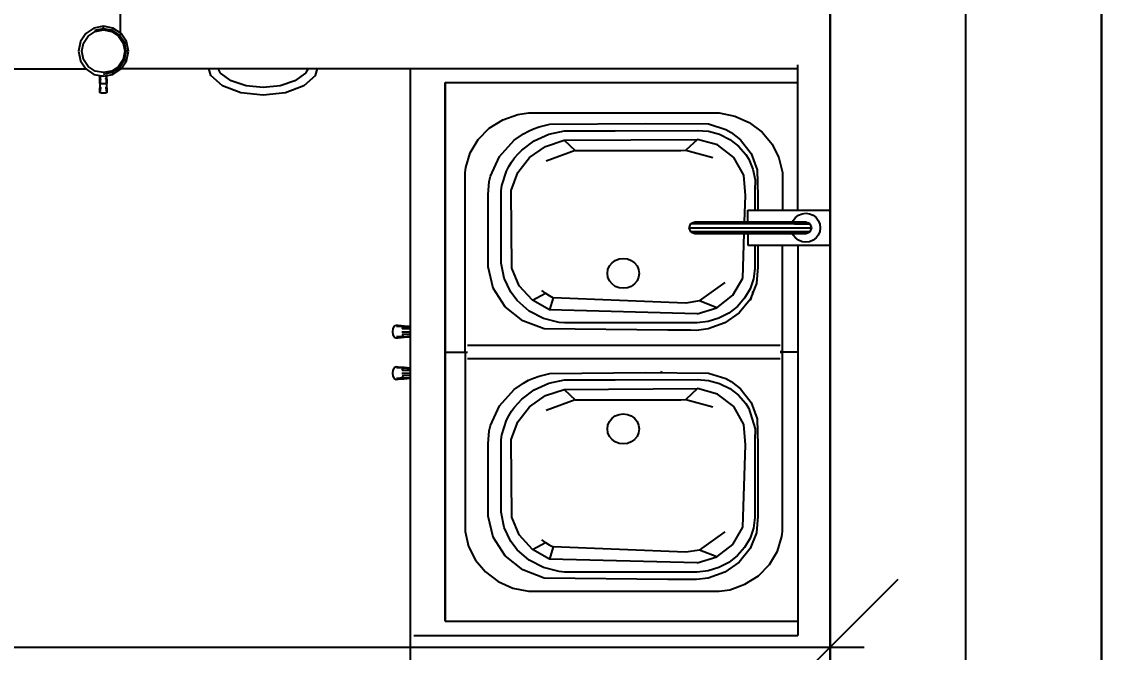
# Model space of a CAD drawing. Header units: inches. Extents: x 2870606 to 3671143, y -733551 to -473558.
# Drawn here: x 3401454 to 3403065, y -512025 to -511096 of the extents above; entities that cross this region are included whole.
import ezdxf

# ---------------------------------------------------------------- set-up
doc = ezdxf.new("R2010")
doc.units = ezdxf.units.IN
doc.header["$MEASUREMENT"] = 0
doc.linetypes.add('ACAD_ISO08W100', pattern=[36, 24, -3, 6, -3])
doc.styles.add('J~stule', font='dutch.ttf')
doc.dimstyles.new('J~style', dxfattribs={"dimscale": 100, "dimtxt": 2.5, "dimasz": 2, "dimexe": 0.55, "dimexo": 0.725, "dimtad": 1, "dimdec": 0, "dimdsep": 46, "dimtxsty": 'J~stule', "dimblk": 'OBLIQUE', "dimcen": 2, "dimdle": 0.5, "dimadec": 0, "dimazin": 0, "dimtfac": 1, "dimtdec": 0, "dimtmove": 0, "dimatfit": 3, "dimfxl": 1, "dimarcsym": 0})

# ---------------------------------------------------------------- blocks, each defined once
blk = doc.blocks.new('fgdgf')
for p, q in [((831232.3, 158014, -1288.5), (831232.3, 158583.2, -1288.5)), ((832278.4, 156203.2, -1288.5), (832278.4, 158583.3, -1288.5)), ((831181.2, 158013.3, -1288.5), (831173.2, 158001.4, -1288.5)), ((831193.1, 158021.3, -1288.5), (831181.2, 158013.3, -1288.5)), ((831184.9, 158009.6, -1288.5), (831195.1, 158016.4, -1288.5)), ((831207.2, 158024.1, -1288.5), (831193.1, 158021.3, -1288.5)), ((831194.3, 158018.4, -1288.5), (831207.2, 158020.9, -1288.5)), ((831195.1, 158016.4, -1288.5), (831207.2, 158018.8, -1288.5)), ((831221.3, 158021.3, -1288.5), (831207.2, 158024.1, -1288.5)), ((831207.2, 158020.9, -1288.5), (831207.2, 158022.6, -1288.5)), ((831207.2, 158020.9, -1288.5), (831220.1, 158018.4, -1288.5)), ((831207.2, 158018.8, -1288.5), (831219.3, 158016.4, -1288.5)), ((831219.3, 158016.4, -1288.5), (831229.5, 158009.6, -1288.5)), ((831220.1, 158018.4, -1288.5), (831220.7, 158019.9, -1288.5)), ((831231, 158011.1, -1288.5), (831220.1, 158018.4, -1288.5)), ((831233.2, 158013.3, -1288.5), (831221.3, 158021.3, -1288.5)), ((831231, 158011.1, -1288.5), (831232.2, 158012.2, -1288.5)), ((831241.2, 158001.4, -1288.5), (831233.2, 158013.3, -1288.5)), ((831173.2, 158001.4, -1288.5), (831170.4, 157987.3, -1288.5)), ((831175.6, 157987.3, -1288.5), (831178, 157999.3, -1288.5)), ((831178, 157999.3, -1288.5), (831184.9, 158009.6, -1288.5)), ((831229.5, 158009.6, -1288.5), (831236.4, 157999.3, -1288.5)), ((831238.3, 158000.1, -1288.5), (831231, 158011.1, -1288.5)), ((831236.4, 157999.3, -1288.5), (831238.8, 157987.3, -1288.5)), ((831238.3, 158000.1, -1288.5), (831239.9, 158000.8, -1288.5)), ((831240.9, 157987.3, -1288.5), (831238.3, 158000.1, -1288.5)), ((831244, 157987.3, -1288.5), (831241.2, 158001.4, -1288.5)), ((831170.4, 157987.3, -1288.5), (831173.2, 157973.2, -1288.5)), ((831178, 157975.2, -1288.5), (831175.6, 157987.3, -1288.5)), ((831238.8, 157987.3, -1288.5), (831236.4, 157975.2, -1288.5)), ((831238.3, 157974.4, -1288.5), (831240.9, 157987.3, -1288.5)), ((831240.9, 157987.3, -1288.5), (831242.5, 157987.3, -1288.5)), ((831241.2, 157973.2, -1288.5), (831244, 157987.3, -1288.5)), ((831173.2, 157973.2, -1288.5), (831181.2, 157961.2, -1288.5)), ((831184.9, 157964.9, -1288.5), (831178, 157975.2, -1288.5)), ((831195.1, 157958.1, -1288.5), (831184.9, 157964.9, -1288.5)), ((831229.5, 157964.9, -1288.5), (831219.3, 157958.1, -1288.5)), ((831220.1, 157956.2, -1288.5), (831231, 157963.5, -1288.5)), ((831236.4, 157975.2, -1288.5), (831229.5, 157964.9, -1288.5)), ((831231, 157963.5, -1288.5), (831238.3, 157974.4, -1288.5)), ((831231, 157963.5, -1288.5), (831232.2, 157962.3, -1288.5)), ((831233.2, 157961.2, -1288.5), (831241.2, 157973.2, -1288.5)), ((831238.3, 157974.4, -1288.5), (831239.9, 157973.7, -1288.5)), ((832230.8, 157752.8, -1288.5), (832230.8, 157967.2, -1288.5)), ((830048.4, 157961.3, -1288.5), (831181.1, 157961.3, -1288.5)), ((831181.2, 157961.2, -1288.5), (831193.1, 157953.2, -1288.5)), ((831193.1, 157953.2, -1288.5), (831207.2, 157950.4, -1288.5)), ((831207.2, 157955.7, -1288.5), (831195.1, 157958.1, -1288.5)), ((831201.8, 157946.3, -1288.5), (831201.8, 157951.5, -1288.5)), ((831202.5, 157951.4, -1288.5), (831202.5, 157946.7, -1288.5)), ((831202.5, 157946.7, -1288.5), (831204.4, 157946.9, -1288.5)), ((831207, 157950.5, -1288.5), (831205.9, 157950.7, -1288.5)), ((831207.2, 157950.4, -1288.5), (831207, 157950.5, -1288.5)), ((831219.3, 157958.1, -1288.5), (831207.2, 157955.7, -1288.5)), ((831207.2, 157953.6, -1288.5), (831220.1, 157956.2, -1288.5)), ((831207.2, 157950.4, -1288.5), (831221.3, 157953.2, -1288.5)), ((831211.6, 157946.7, -1288.5), (831209.7, 157946.9, -1288.5)), ((831210.7, 157951.1, -1288.5), (831211.6, 157951.3, -1288.5)), ((831211.6, 157951.3, -1288.5), (831211.8, 157951.4, -1288.5)), ((831211.6, 157951.3, -1288.5), (831211.6, 157946.7, -1288.5)), ((831212.3, 157946.3, -1288.5), (831212.3, 157951.4, -1288.5)), ((831220.1, 157956.2, -1288.5), (831220.7, 157954.6, -1288.5)), ((831221.3, 157953.2, -1288.5), (831233.2, 157961.2, -1288.5)), ((831233.8, 157962, -1288.5), (831666.4, 157962, -1288.5)), ((831365.4, 157951.6, -1288.5), (831362.8, 157962, -1288.5)), ((831382.5, 157936.5, -1288.5), (831365.4, 157951.6, -1288.5)), ((831380, 157954.9, -1288.5), (831376.4, 157962, -1288.5)), ((831395.7, 157943.6, -1288.5), (831380, 157954.9, -1288.5)), ((831505.2, 157954.9, -1288.5), (831489.5, 157943.6, -1288.5)), ((831519.8, 157951.6, -1288.5), (831502.7, 157936.5, -1288.5)), ((831508.8, 157962, -1288.5), (831505.2, 157954.9, -1288.5)), ((831519.8, 157951.6, -1288.5), (831522.5, 157962, -1288.5)), ((831659.9, 157126, -1288.5), (831659.9, 157962, -1288.5)), ((831666.4, 157962, -1288.5), (832230.8, 157962, -1288.5)), ((831201.8, 157946.3, -1288.5), (831202.5, 157946.7, -1288.5)), ((831201.8, 157939.7, -1288.5), (831201.8, 157946.3, -1288.5)), ((831201.8, 157939.7, -1288.5), (831201.8, 157933.2, -1288.5)), ((831202.5, 157939.7, -1288.5), (831201.8, 157939.7, -1288.5)), ((831201.8, 157933.2, -1288.5), (831202.5, 157932.8, -1288.5)), ((831201.8, 157926.6, -1288.5), (831201.8, 157933.2, -1288.5)), ((831202.5, 157946.7, -1288.5), (831202.5, 157939.7, -1288.5)), ((831202.5, 157939.7, -1288.5), (831211.6, 157939.7, -1288.5)), ((831202.5, 157932.8, -1288.5), (831202.5, 157939.7, -1288.5)), ((831204.4, 157932.6, -1288.5), (831202.5, 157932.8, -1288.5)), ((831202.5, 157932.8, -1288.5), (831202.5, 157927.8, -1288.5)), ((831211.6, 157932.8, -1288.5), (831209.7, 157932.6, -1288.5)), ((831211.6, 157946.7, -1288.5), (831212.3, 157946.3, -1288.5)), ((831211.6, 157939.7, -1288.5), (831211.6, 157946.7, -1288.5)), ((831211.6, 157939.7, -1288.5), (831211.6, 157932.8, -1288.5)), ((831212.3, 157939.7, -1288.5), (831211.6, 157939.7, -1288.5)), ((831211.6, 157932.8, -1288.5), (831212.3, 157933.2, -1288.5)), ((831211.6, 157927.8, -1288.5), (831211.6, 157932.8, -1288.5)), ((831212.3, 157946.3, -1288.5), (831212.3, 157939.7, -1288.5)), ((831212.3, 157933.2, -1288.5), (831212.3, 157939.7, -1288.5)), ((831212.3, 157933.2, -1288.5), (831212.3, 157928.4, -1288.5)), ((831409.8, 157926.1, -1288.5), (831382.5, 157936.5, -1288.5)), ((831417.5, 157936.2, -1288.5), (831395.7, 157943.6, -1288.5)), ((831442.6, 157933.7, -1288.5), (831417.5, 157936.2, -1288.5)), ((831467.7, 157936.2, -1288.5), (831442.6, 157933.7, -1288.5)), ((831489.5, 157943.6, -1288.5), (831467.7, 157936.2, -1288.5)), ((831502.7, 157936.5, -1288.5), (831475.4, 157926.1, -1288.5)), ((831711.1, 157941.2, -1288.5), (832230.8, 157941.2, -1288.5)), ((831711.1, 157941.2, -1288.5), (831711.1, 157543.7, -1288.5)), ((831711.1, 157534.2, -1288.5), (831711.1, 157941.2, -1288.5)), ((831202.5, 157925.9, -1288.5), (831201.8, 157926.6, -1288.5)), ((831204.4, 157925.5, -1288.5), (831202.5, 157925.9, -1288.5)), ((831207, 157925.3, -1288.5), (831204.4, 157925.5, -1288.5)), ((831209.7, 157925.5, -1288.5), (831207, 157925.3, -1288.5)), ((831211.6, 157925.9, -1288.5), (831209.7, 157925.5, -1288.5)), ((831212.3, 157926.6, -1288.5), (831211.6, 157925.9, -1288.5)), ((831212.3, 157928.4, -1288.5), (831212.3, 157926.6, -1288.5)), ((831442.6, 157922.4, -1288.5), (831409.8, 157926.1, -1288.5)), ((831475.4, 157926.1, -1288.5), (831442.6, 157922.4, -1288.5)), ((831775.8, 157873.7, -1288.5), (831795.7, 157886.3, -1288.5)), ((831795.7, 157886.3, -1288.5), (831818.1, 157894.2, -1288.5)), ((831818.1, 157894.2, -1288.5), (831833.9, 157896.6, -1288.5)), ((831833.9, 157896.6, -1288.5), (832114.5, 157896.6, -1288.5)), ((832114.5, 157896.6, -1288.5), (832137.7, 157891.7, -1288.5)), ((832137.7, 157891.7, -1288.5), (832159.2, 157882.1, -1288.5)), ((831759.6, 157857.2, -1288.5), (831775.8, 157873.7, -1288.5)), ((831826.4, 157865.5, -1288.5), (831833.7, 157869.5, -1288.5)), ((831833.7, 157869.5, -1288.5), (831841.3, 157872.9, -1288.5)), ((831841.3, 157872.9, -1288.5), (831849.2, 157875.8, -1288.5)), ((831849.2, 157875.8, -1288.5), (831865.4, 157879.8, -1288.5)), ((831863.7, 157865.1, -1288.5), (831886.9, 157870, -1288.5)), ((831865.4, 157879.8, -1288.5), (832006.2, 157881, -1288.5)), ((831886.9, 157870, -1288.5), (831961.4, 157870, -1288.5)), ((831961.4, 157870, -1288.5), (832082.3, 157870.5, -1288.5)), ((832006.2, 157881, -1288.5), (832099.2, 157880.2, -1288.5)), ((832082.3, 157870.5, -1288.5), (832099.1, 157869.3, -1288.5)), ((832099.1, 157869.3, -1288.5), (832115.2, 157864.8, -1288.5)), ((832099.2, 157880.2, -1288.5), (832124.6, 157871.9, -1288.5)), ((832124.6, 157871.9, -1288.5), (832132.3, 157867.6, -1288.5)), ((832132.3, 157867.6, -1288.5), (832146.2, 157856.9, -1288.5)), ((832159.2, 157882.1, -1288.5), (832177.9, 157868.1, -1288.5)), ((832177.9, 157868.1, -1288.5), (832192.7, 157850.5, -1288.5)), ((831747.9, 157837.5, -1288.5), (831759.6, 157857.2, -1288.5)), ((831790.9, 157832, -1288.5), (831812.8, 157856, -1288.5)), ((831812.8, 157856, -1288.5), (831826.4, 157865.5, -1288.5)), ((831823.7, 157841.4, -1288.5), (831842.3, 157855.4, -1288.5)), ((831842.3, 157855.4, -1288.5), (831863.7, 157865.1, -1288.5)), ((831858.8, 157847, -1288.5), (831886.5, 157856, -1288.5)), ((831886.5, 157856, -1288.5), (832082.6, 157857.3, -1288.5)), ((831886.5, 157856, -1288.5), (831902.4, 157840.9, -1288.5)), ((832082.6, 157857.3, -1288.5), (832065.5, 157841.4, -1288.5)), ((832112.5, 157849.2, -1288.5), (832082.6, 157857.3, -1288.5)), ((832115.2, 157864.8, -1288.5), (832130.3, 157857.4, -1288.5)), ((832130.3, 157857.4, -1288.5), (832143.3, 157847.4, -1288.5)), ((832146.2, 157856.9, -1288.5), (832162.1, 157836.6, -1288.5)), ((832192.7, 157850.5, -1288.5), (832202.9, 157830.3, -1288.5)), ((831741.3, 157815.9, -1288.5), (831747.9, 157837.5, -1288.5)), ((831813.3, 157830.1, -1288.5), (831818.3, 157836, -1288.5)), ((831818.3, 157836, -1288.5), (831823.7, 157841.4, -1288.5)), ((831835.2, 157830.6, -1288.5), (831858.8, 157847, -1288.5)), ((831902.4, 157840.9, -1288.5), (831859.6, 157825.2, -1288.5)), ((831902.4, 157840.9, -1288.5), (832058.4, 157840.9, -1288.5)), ((832058.4, 157840.9, -1288.5), (832065.5, 157841.4, -1288.5)), ((832065.5, 157841.4, -1288.5), (832105.5, 157830.4, -1288.5)), ((832136.6, 157830.6, -1288.5), (832112.5, 157849.2, -1288.5)), ((832143.3, 157847.4, -1288.5), (832154, 157835.1, -1288.5)), ((832154, 157835.1, -1288.5), (832158.3, 157828.2, -1288.5)), ((832162.1, 157836.6, -1288.5), (832170.9, 157812.6, -1288.5)), ((831777.6, 157803, -1288.5), (831790.9, 157832, -1288.5)), ((831804.9, 157817.4, -1288.5), (831808.9, 157823.9, -1288.5)), ((831808.9, 157823.9, -1288.5), (831813.3, 157830.1, -1288.5)), ((831817.8, 157808.3, -1288.5), (831835.2, 157830.6, -1288.5)), ((832151.1, 157804.6, -1288.5), (832136.6, 157830.6, -1288.5)), ((832158.3, 157828.2, -1288.5), (832164.6, 157813.4, -1288.5)), ((832202.9, 157830.3, -1288.5), (832208.1, 157808.4, -1288.5)), ((831740.3, 157808.4, -1288.5), (831741.3, 157815.9, -1288.5)), ((831740.3, 157543.7, -1288.5), (831740.3, 157808.4, -1288.5)), ((831775.7, 157795.2, -1288.5), (831777.6, 157803, -1288.5)), ((831794.6, 157789.2, -1288.5), (831801.5, 157810.7, -1288.5)), ((831801.5, 157810.7, -1288.5), (831804.9, 157817.4, -1288.5)), ((831808.2, 157782.2, -1288.5), (831817.8, 157808.3, -1288.5)), ((832153.6, 157774.6, -1288.5), (832151.1, 157804.6, -1288.5)), ((832164.6, 157813.4, -1288.5), (832167.6, 157797.8, -1288.5)), ((832170.9, 157812.6, -1288.5), (832171.7, 157773.8, -1288.5)), ((832208.1, 157808.4, -1288.5), (832208.1, 157752.8, -1288.5)), ((831774.5, 157776, -1288.5), (831775.7, 157795.2, -1288.5)), ((831793.4, 157781.8, -1288.5), (831794.6, 157789.2, -1288.5)), ((832167.6, 157797.8, -1288.5), (832167.3, 157781.8, -1288.5)), ((831774.5, 157669.5, -1288.5), (831774.5, 157776, -1288.5)), ((831793.4, 157675, -1288.5), (831793.4, 157781.8, -1288.5)), ((831809.2, 157667.6, -1288.5), (831808.2, 157782.2, -1288.5)), ((832152.3, 157735.7, -1288.5), (832153.6, 157774.6, -1288.5)), ((832167.3, 157781.8, -1288.5), (832167.3, 157752.8, -1288.5)), ((832171.7, 157773.8, -1288.5), (832171.7, 157752.8, -1288.5)), ((832156.8, 157752.8, -1288.5), (832278.4, 157752.8, -1288.5)), ((832156.8, 157751.9, -1288.5), (832156.8, 157752.8, -1288.5)), ((832156.8, 157735.7, -1288.5), (832156.8, 157751.9, -1288.5)), ((832223, 157735.7, -1288.5), (832223.9, 157737.8, -1288.5)), ((832223.9, 157737.8, -1288.5), (832227.3, 157742.2, -1288.5)), ((832227.3, 157742.2, -1288.5), (832231.7, 157745.6, -1288.5)), ((832231.7, 157745.6, -1288.5), (832236.9, 157747.8, -1288.5)), ((832236.9, 157747.8, -1288.5), (832242.4, 157748.5, -1288.5)), ((832242.4, 157748.5, -1288.5), (832248, 157747.8, -1288.5)), ((832248, 157747.8, -1288.5), (832253.1, 157745.6, -1288.5)), ((832253.1, 157745.6, -1288.5), (832257.5, 157742.2, -1288.5)), ((832257.5, 157742.2, -1288.5), (832260.9, 157737.8, -1288.5)), ((832260.9, 157737.8, -1288.5), (832263.1, 157732.6, -1288.5)), ((832070.4, 157727.2, -1288.5), (832072.9, 157733.2, -1288.5)), ((832070.4, 157727.2, -1288.5), (832084, 157727.2, -1288.5)), ((832072.9, 157721.1, -1288.5), (832070.4, 157727.2, -1288.5)), ((832072.9, 157733.2, -1288.5), (832079, 157735.7, -1288.5)), ((832072.9, 157733.2, -1288.5), (832086.1, 157733.2, -1288.5)), ((832079, 157735.7, -1288.5), (832100.3, 157735.7, -1288.5)), ((832084, 157727.2, -1288.5), (832094, 157727.1, -1288.5)), ((832086.1, 157733.2, -1288.5), (832095.9, 157733.2, -1288.5)), ((832094, 157727.1, -1288.5), (832120.5, 157727.1, -1288.5)), ((832095.9, 157733.2, -1288.5), (832121.6, 157733.2, -1288.5)), ((832100.3, 157735.7, -1288.5), (832111.5, 157735.7, -1288.5)), ((832111.5, 157735.7, -1288.5), (832138.3, 157735.7, -1288.5)), ((832120.5, 157727.1, -1288.5), (832136, 157727.1, -1288.5)), ((832121.6, 157733.2, -1288.5), (832136.7, 157733.2, -1288.5)), ((832136, 157727.1, -1288.5), (832152.4, 157727.1, -1288.5)), ((832136.7, 157733.2, -1288.5), (832152.6, 157733.2, -1288.5)), ((832138.3, 157735.7, -1288.5), (832153.2, 157735.7, -1288.5)), ((832152.4, 157727.1, -1288.5), (832169, 157727.1, -1288.5)), ((832152.6, 157733.2, -1288.5), (832168.8, 157733.2, -1288.5)), ((832153.2, 157735.7, -1288.5), (832168.2, 157735.7, -1288.5)), ((832168.2, 157735.7, -1288.5), (832183.1, 157735.7, -1288.5)), ((832168.8, 157733.2, -1288.5), (832184.7, 157733.2, -1288.5)), ((832169, 157727.1, -1288.5), (832185.4, 157727.1, -1288.5)), ((832183.1, 157735.7, -1288.5), (832209.9, 157735.7, -1288.5)), ((832184.7, 157733.2, -1288.5), (832199.8, 157733.2, -1288.5)), ((832185.4, 157727.1, -1288.5), (832200.9, 157727.1, -1288.5)), ((832199.8, 157733.2, -1288.5), (832213.6, 157733.2, -1288.5)), ((832200.9, 157727.1, -1288.5), (832215.1, 157727.1, -1288.5)), ((832209.9, 157735.7, -1288.5), (832221.1, 157735.7, -1288.5)), ((832213.6, 157733.2, -1288.5), (832225.6, 157733.1, -1288.5)), ((832215.1, 157727.1, -1288.5), (832227.4, 157727.1, -1288.5)), ((832221.1, 157735.7, -1288.5), (832242.4, 157735.7, -1288.5)), ((832225.6, 157733.1, -1288.5), (832248.5, 157733.1, -1288.5)), ((832227.4, 157727.1, -1288.5), (832251, 157727.1, -1288.5)), ((832242.4, 157735.7, -1288.5), (832248.5, 157733.1, -1288.5)), ((832248.5, 157733.1, -1288.5), (832245.9, 157734.2, -1288.5)), ((832248.5, 157733.1, -1288.5), (832251, 157727.1, -1288.5)), ((832251, 157727.1, -1288.5), (832248.5, 157721, -1288.5)), ((832248.5, 157721, -1288.5), (832249.7, 157724, -1288.5)), ((832251, 157727.1, -1288.5), (832249.7, 157730.3, -1288.5)), ((832263.1, 157721.6, -1288.5), (832260.9, 157716.4, -1288.5)), ((832263.1, 157732.6, -1288.5), (832263.8, 157727.1, -1288.5)), ((832263.8, 157727.1, -1288.5), (832263.1, 157721.6, -1288.5)), ((832072.9, 157721.1, -1288.5), (832079, 157718.6, -1288.5)), ((832086.1, 157721.1, -1288.5), (832072.9, 157721.1, -1288.5)), ((832079, 157718.6, -1288.5), (832091.2, 157718.6, -1288.5)), ((832095.8, 157721.1, -1288.5), (832086.1, 157721.1, -1288.5)), ((832091.2, 157718.6, -1288.5), (832100.3, 157718.6, -1288.5)), ((832121.6, 157721.1, -1288.5), (832095.8, 157721.1, -1288.5)), ((832100.3, 157718.6, -1288.5), (832124.3, 157718.6, -1288.5)), ((832136.7, 157721.1, -1288.5), (832121.6, 157721.1, -1288.5)), ((832124.3, 157718.6, -1288.5), (832138.3, 157718.6, -1288.5)), ((832152.6, 157721.1, -1288.5), (832136.7, 157721.1, -1288.5)), ((832138.3, 157718.6, -1288.5), (832153.2, 157718.6, -1288.5)), ((832149.7, 157652.9, -1288.5), (832151.8, 157718.6, -1288.5)), ((832168.8, 157721.1, -1288.5), (832152.6, 157721.1, -1288.5)), ((832153.2, 157718.6, -1288.5), (832168.2, 157718.6, -1288.5)), ((832156.8, 157718.6, -1288.5), (832156.8, 157714.3, -1288.5)), ((832156.8, 157714.3, -1288.5), (832156.8, 157709, -1288.5)), ((832156.8, 157709, -1288.5), (832156.8, 157704.9, -1288.5)), ((832168.2, 157718.6, -1288.5), (832183.1, 157718.6, -1288.5)), ((832184.7, 157721.1, -1288.5), (832168.8, 157721.1, -1288.5)), ((832183.1, 157718.6, -1288.5), (832197.1, 157718.6, -1288.5)), ((832199.8, 157721.1, -1288.5), (832184.7, 157721.1, -1288.5)), ((832197.1, 157718.6, -1288.5), (832209.9, 157718.6, -1288.5)), ((832213.6, 157721.1, -1288.5), (832199.8, 157721.1, -1288.5)), ((832209.9, 157718.6, -1288.5), (832221.1, 157718.5, -1288.5)), ((832225.6, 157721, -1288.5), (832213.6, 157721.1, -1288.5)), ((832221.1, 157718.5, -1288.5), (832242.4, 157718.5, -1288.5)), ((832223.9, 157716.4, -1288.5), (832223, 157718.5, -1288.5)), ((832227.3, 157712, -1288.5), (832223.9, 157716.4, -1288.5)), ((832248.5, 157721, -1288.5), (832225.6, 157721, -1288.5)), ((832231.7, 157708.6, -1288.5), (832227.3, 157712, -1288.5)), ((832236.9, 157706.4, -1288.5), (832231.7, 157708.6, -1288.5)), ((832242.4, 157705.7, -1288.5), (832236.9, 157706.4, -1288.5)), ((832242.4, 157718.5, -1288.5), (832248.5, 157721, -1288.5)), ((832242.4, 157718.5, -1288.5), (832245.6, 157719.8, -1288.5)), ((832248, 157706.4, -1288.5), (832242.4, 157705.7, -1288.5)), ((832253.1, 157708.6, -1288.5), (832248, 157706.4, -1288.5)), ((832257.5, 157712, -1288.5), (832253.1, 157708.6, -1288.5)), ((832260.9, 157716.4, -1288.5), (832257.5, 157712, -1288.5)), ((832156.8, 157704.9, -1288.5), (832156.8, 157702.3, -1288.5)), ((832156.8, 157702.3, -1288.5), (832156.8, 157701.4, -1288.5)), ((832156.8, 157701.4, -1288.5), (832278.4, 157701.4, -1288.5)), ((832167.3, 157701.4, -1288.5), (832167.4, 157667.2, -1288.5)), ((832171.7, 157701.4, -1288.5), (832171.7, 157669.5, -1288.5)), ((832208.1, 157557.3, -1288.5), (832208.1, 157701.4, -1288.5)), ((832230.8, 157701.4, -1288.5), (832230.8, 157126, -1288.5)), ((831797.7, 157652.7, -1288.5), (831793.4, 157675, -1288.5)), ((831953.1, 157670.9, -1288.5), (831956.8, 157675.5, -1288.5)), ((831956.8, 157675.5, -1288.5), (831961.7, 157679, -1288.5)), ((831961.7, 157679, -1288.5), (831967.3, 157681.2, -1288.5)), ((831967.3, 157681.2, -1288.5), (831973.4, 157681.9, -1288.5)), ((831973.4, 157681.9, -1288.5), (831979.5, 157681.2, -1288.5)), ((831979.5, 157681.2, -1288.5), (831985.1, 157679, -1288.5)), ((831985.1, 157679, -1288.5), (831990, 157675.5, -1288.5)), ((831990, 157675.5, -1288.5), (831993.7, 157670.9, -1288.5)), ((831781.8, 157638.2, -1288.5), (831774.5, 157669.5, -1288.5)), ((831820.2, 157641.6, -1288.5), (831809.2, 157667.6, -1288.5)), ((831950, 157659.9, -1288.5), (831950.8, 157665.6, -1288.5)), ((831950.8, 157654.1, -1288.5), (831950, 157659.9, -1288.5)), ((831950.8, 157665.6, -1288.5), (831953.1, 157670.9, -1288.5)), ((831993.7, 157670.9, -1288.5), (831996, 157665.6, -1288.5)), ((831996, 157665.6, -1288.5), (831996.8, 157659.9, -1288.5)), ((831996.8, 157659.9, -1288.5), (831996, 157654.1, -1288.5)), ((832167.4, 157667.2, -1288.5), (832165.3, 157651.7, -1288.5)), ((832171.7, 157669.5, -1288.5), (832169.6, 157644.7, -1288.5)), ((831807.5, 157632, -1288.5), (831797.7, 157652.7, -1288.5)), ((831839.4, 157620.3, -1288.5), (831820.2, 157641.6, -1288.5)), ((831953.1, 157648.8, -1288.5), (831950.8, 157654.1, -1288.5)), ((831956.8, 157644.2, -1288.5), (831953.1, 157648.8, -1288.5)), ((831961.7, 157640.7, -1288.5), (831956.8, 157644.2, -1288.5)), ((831990, 157644.2, -1288.5), (831985.1, 157640.7, -1288.5)), ((831993.7, 157648.8, -1288.5), (831990, 157644.2, -1288.5)), ((831996, 157654.1, -1288.5), (831993.7, 157648.8, -1288.5)), ((832085.7, 157619.3, -1288.5), (832123.8, 157646.3, -1288.5)), ((832134.9, 157627.6, -1288.5), (832149.7, 157652.9, -1288.5)), ((832165.3, 157651.7, -1288.5), (832160.2, 157636.9, -1288.5)), ((832169.6, 157644.7, -1288.5), (832160.2, 157621.5, -1288.5)), ((831799.4, 157610.7, -1288.5), (831781.8, 157638.2, -1288.5)), ((831816.9, 157619.7, -1288.5), (831807.5, 157632, -1288.5)), ((831839.4, 157620.3, -1288.5), (831858.7, 157630.6, -1288.5)), ((831858.7, 157630.6, -1288.5), (831853.4, 157634.5, -1288.5)), ((831858.7, 157630.6, -1288.5), (831864.3, 157627.1, -1288.5)), ((831864.3, 157627.1, -1288.5), (831870.2, 157624, -1288.5)), ((831967.3, 157638.5, -1288.5), (831961.7, 157640.7, -1288.5)), ((831973.4, 157637.8, -1288.5), (831967.3, 157638.5, -1288.5)), ((831979.5, 157638.5, -1288.5), (831973.4, 157637.8, -1288.5)), ((831985.1, 157640.7, -1288.5), (831979.5, 157638.5, -1288.5)), ((832111.4, 157609.2, -1288.5), (832134.9, 157627.6, -1288.5)), ((832160.2, 157636.9, -1288.5), (832152.1, 157623.1, -1288.5)), ((832161.7, 157622.6, -1288.5), (832163.5, 157627.5, -1288.5)), ((832163.5, 157627.5, -1288.5), (832163.8, 157628.9, -1288.5)), ((832164.9, 157633, -1288.5), (832163.8, 157628.9, -1288.5)), ((832163.8, 157628.9, -1288.5), (832164.5, 157631.6, -1288.5)), ((832164.5, 157631.6, -1288.5), (832164.9, 157633, -1288.5)), ((831825.3, 157589.9, -1288.5), (831799.4, 157610.7, -1288.5)), ((831834.5, 157604.3, -1288.5), (831816.9, 157619.7, -1288.5)), ((831864.8, 157605.9, -1288.5), (831839.4, 157620.3, -1288.5)), ((831870.2, 157624, -1288.5), (831864.8, 157605.9, -1288.5)), ((832065.4, 157615.9, -1288.5), (831870.2, 157624, -1288.5)), ((832085.7, 157619.3, -1288.5), (832065.4, 157615.9, -1288.5)), ((832082.3, 157600.3, -1288.5), (832111.4, 157609.2, -1288.5)), ((832111.4, 157609.2, -1288.5), (832085.7, 157619.3, -1288.5)), ((832141.6, 157611.1, -1288.5), (832128.8, 157601.1, -1288.5)), ((832152.1, 157623.1, -1288.5), (832141.6, 157611.1, -1288.5)), ((832160.2, 157621.5, -1288.5), (832144.4, 157601.6, -1288.5)), ((832159.2, 157620.2, -1288.5), (832161.2, 157621.3, -1288.5)), ((832161.2, 157621.3, -1288.5), (832159.8, 157620.9, -1288.5)), ((832161.2, 157621.3, -1288.5), (832161.7, 157622.6, -1288.5)), ((831855.6, 157593.4, -1288.5), (831834.5, 157604.3, -1288.5)), ((831878.9, 157587.6, -1288.5), (831855.6, 157593.4, -1288.5)), ((832082.3, 157600.3, -1288.5), (831864.8, 157605.9, -1288.5)), ((832114.3, 157593.6, -1288.5), (832098.5, 157588.7, -1288.5)), ((832128.8, 157601.1, -1288.5), (832114.3, 157593.6, -1288.5)), ((832144.4, 157601.6, -1288.5), (832123.3, 157586.7, -1288.5)), ((831633.8, 157578.5, -1288.5), (831633.1, 157573.9, -1288.5)), ((831635.9, 157581.9, -1288.5), (831633.8, 157578.5, -1288.5)), ((831638.7, 157583.1, -1288.5), (831635.9, 157581.9, -1288.5)), ((831641.8, 157582.9, -1288.5), (831638.7, 157583.1, -1288.5)), ((831648.9, 157581, -1288.5), (831639.3, 157581.7, -1288.5)), ((831650.6, 157582.1, -1288.5), (831641.8, 157582.9, -1288.5)), ((831647.6, 157578, -1288.5), (831648.9, 157581, -1288.5)), ((831659.9, 157577.5, -1288.5), (831647.6, 157578, -1288.5)), ((831650.6, 157582.1, -1288.5), (831648.9, 157581, -1288.5)), ((831648.9, 157581, -1288.5), (831659.9, 157580.2, -1288.5)), ((831659.9, 157581.3, -1288.5), (831650.6, 157582.1, -1288.5)), ((831856.9, 157578.1, -1288.5), (831825.3, 157589.9, -1288.5)), ((832039.3, 157575.9, -1288.5), (831856.9, 157578.1, -1288.5)), ((831886.9, 157586.9, -1288.5), (831878.9, 157587.6, -1288.5)), ((832082.1, 157586.8, -1288.5), (831886.9, 157586.9, -1288.5)), ((832098.7, 157577.9, -1288.5), (832081.2, 157575.8, -1288.5)), ((832098.5, 157588.7, -1288.5), (832082.1, 157586.8, -1288.5)), ((832123.3, 157586.7, -1288.5), (832098.7, 157577.9, -1288.5)), ((831633.1, 157573.9, -1288.5), (831633.8, 157569.3, -1288.5)), ((831633.8, 157569.3, -1288.5), (831635.9, 157565.9, -1288.5)), ((831635.9, 157565.9, -1288.5), (831638.7, 157564.7, -1288.5)), ((831638.7, 157564.7, -1288.5), (831641.8, 157564.9, -1288.5)), ((831648.9, 157566.8, -1288.5), (831639.3, 157566.1, -1288.5)), ((831641.8, 157564.9, -1288.5), (831650.6, 157565.7, -1288.5)), ((831647.1, 157573.9, -1288.5), (831659.9, 157573.9, -1288.5)), ((831659.9, 157570.3, -1288.5), (831647.6, 157569.8, -1288.5)), ((831647.6, 157569.8, -1288.5), (831648.9, 157566.8, -1288.5)), ((831648.9, 157566.8, -1288.5), (831659.9, 157567.6, -1288.5)), ((831650.6, 157565.7, -1288.5), (831648.9, 157566.8, -1288.5)), ((831650.6, 157565.7, -1288.5), (831659.9, 157566.5, -1288.5)), ((832072.4, 157575.9, -1288.5), (832039.3, 157575.9, -1288.5)), ((832081.2, 157575.8, -1288.5), (832072.4, 157575.9, -1288.5)), ((831711.1, 157147.1, -1288.5), (831711.1, 157554, -1288.5)), ((831711.1, 157544.1, -1288.5), (831711.1, 157147.1, -1288.5)), ((831740.3, 157544.1, -1288.5), (831740.3, 157530.5, -1288.5)), ((831743.7, 157554, -1288.5), (832204.6, 157554, -1288.5)), ((832208.1, 157544.1, -1288.5), (832204.6, 157544.1, -1288.5)), ((832208, 157543.7, -1288.5), (832208.1, 157557.3, -1288.5)), ((832208.1, 157544.1, -1288.5), (832230.8, 157544.1, -1288.5)), ((832208.1, 157279.4, -1288.5), (832208.1, 157544.1, -1288.5)), ((831711.1, 157543.7, -1288.5), (831743.7, 157543.7, -1288.5)), ((831740.3, 157530.5, -1288.5), (831740.3, 157279.4, -1288.5)), ((831743.7, 157534.2, -1288.5), (832204.6, 157534.2, -1288.5)), ((832204.6, 157543.7, -1288.5), (832208, 157543.7, -1288.5)), ((831633.8, 157517.4, -1288.5), (831633.1, 157512.8, -1288.5)), ((831633.1, 157512.8, -1288.5), (831633.8, 157508.2, -1288.5)), ((831635.9, 157520.8, -1288.5), (831633.8, 157517.4, -1288.5)), ((831638.7, 157522, -1288.5), (831635.9, 157520.8, -1288.5)), ((831641.8, 157521.8, -1288.5), (831638.7, 157522, -1288.5)), ((831648.9, 157520, -1288.5), (831639.3, 157520.6, -1288.5)), ((831650.6, 157521.1, -1288.5), (831641.8, 157521.8, -1288.5)), ((831647.1, 157512.8, -1288.5), (831659.9, 157512.8, -1288.5)), ((831647.6, 157516.9, -1288.5), (831648.9, 157520, -1288.5)), ((831659.9, 157516.4, -1288.5), (831647.6, 157516.9, -1288.5)), ((831650.6, 157521.1, -1288.5), (831648.9, 157520, -1288.5)), ((831648.9, 157520, -1288.5), (831659.9, 157519.1, -1288.5)), ((831659.9, 157520.2, -1288.5), (831650.6, 157521.1, -1288.5)), ((831849.2, 157508.5, -1288.5), (831865.4, 157512.5, -1288.5)), ((831865.4, 157512.5, -1288.5), (832006.2, 157513.7, -1288.5)), ((832006.2, 157513.7, -1288.5), (832099.2, 157512.9, -1288.5)), ((832030.9, 157513.5, -1288.5), (832028.5, 157514.5, -1288.5)), ((832099.2, 157512.9, -1288.5), (832124.6, 157504.7, -1288.5)), ((831633.8, 157508.2, -1288.5), (831635.9, 157504.9, -1288.5)), ((831635.9, 157504.9, -1288.5), (831638.7, 157503.6, -1288.5)), ((831638.7, 157503.6, -1288.5), (831641.8, 157503.9, -1288.5)), ((831648.9, 157505.7, -1288.5), (831639.3, 157505.1, -1288.5)), ((831641.8, 157503.9, -1288.5), (831650.6, 157504.6, -1288.5)), ((831659.9, 157509.2, -1288.5), (831647.6, 157508.7, -1288.5)), ((831647.6, 157508.7, -1288.5), (831648.9, 157505.7, -1288.5)), ((831648.9, 157505.7, -1288.5), (831659.9, 157506.5, -1288.5)), ((831650.6, 157504.6, -1288.5), (831648.9, 157505.7, -1288.5)), ((831650.6, 157504.6, -1288.5), (831659.9, 157505.5, -1288.5)), ((831812.8, 157488.8, -1288.5), (831826.4, 157498.2, -1288.5)), ((831826.4, 157498.2, -1288.5), (831833.7, 157502.2, -1288.5)), ((831833.7, 157502.2, -1288.5), (831841.3, 157505.6, -1288.5)), ((831841.3, 157505.6, -1288.5), (831849.2, 157508.5, -1288.5)), ((831842.3, 157488.1, -1288.5), (831863.7, 157497.8, -1288.5)), ((831863.7, 157497.8, -1288.5), (831886.9, 157502.7, -1288.5)), ((831886.9, 157502.7, -1288.5), (831961.4, 157502.7, -1288.5)), ((831961.4, 157502.7, -1288.5), (832082.3, 157503.3, -1288.5)), ((832082.3, 157503.3, -1288.5), (832099.1, 157502, -1288.5)), ((832099.1, 157502, -1288.5), (832115.2, 157497.6, -1288.5)), ((832115.2, 157497.6, -1288.5), (832130.3, 157490.1, -1288.5)), ((832124.6, 157504.7, -1288.5), (832132.3, 157500.4, -1288.5)), ((832132.3, 157500.4, -1288.5), (832146.2, 157489.7, -1288.5)), ((831790.9, 157464.8, -1288.5), (831812.8, 157488.8, -1288.5)), ((831819.7, 157493.6, -1288.5), (831819.8, 157493.7, -1288.5)), ((831823.7, 157474.2, -1288.5), (831842.3, 157488.1, -1288.5)), ((831835.2, 157463.3, -1288.5), (831858.8, 157479.7, -1288.5)), ((831858.8, 157479.7, -1288.5), (831886.5, 157488.8, -1288.5)), ((831886.5, 157488.8, -1288.5), (832082.6, 157490.1, -1288.5)), ((831886.5, 157488.8, -1288.5), (831902.4, 157473.6, -1288.5)), ((832082.6, 157490.1, -1288.5), (832065.5, 157474.1, -1288.5)), ((832112.5, 157481.9, -1288.5), (832082.6, 157490.1, -1288.5)), ((832136.6, 157463.4, -1288.5), (832112.5, 157481.9, -1288.5)), ((832130.3, 157490.1, -1288.5), (832143.3, 157480.1, -1288.5)), ((832143.3, 157480.1, -1288.5), (832154, 157467.8, -1288.5)), ((832146.2, 157489.7, -1288.5), (832162.1, 157469.3, -1288.5)), ((831777.6, 157435.7, -1288.5), (831790.9, 157464.8, -1288.5)), ((831813.3, 157462.8, -1288.5), (831818.3, 157468.7, -1288.5)), ((831818.3, 157468.7, -1288.5), (831823.7, 157474.2, -1288.5)), ((831902.4, 157473.6, -1288.5), (831859.6, 157457.9, -1288.5)), ((831902.4, 157473.6, -1288.5), (832058.4, 157473.6, -1288.5)), ((832058.4, 157473.6, -1288.5), (832065.5, 157474.1, -1288.5)), ((832065.5, 157474.1, -1288.5), (832105.5, 157463.1, -1288.5)), ((832154, 157467.8, -1288.5), (832158.3, 157460.9, -1288.5)), ((832162.1, 157469.3, -1288.5), (832170.9, 157445.3, -1288.5)), ((831801.5, 157443.4, -1288.5), (831804.9, 157450.1, -1288.5)), ((831804.9, 157450.1, -1288.5), (831808.9, 157456.6, -1288.5)), ((831808.9, 157456.6, -1288.5), (831813.3, 157462.8, -1288.5)), ((831817.8, 157441.1, -1288.5), (831835.2, 157463.3, -1288.5)), ((831956.8, 157446.2, -1288.5), (831961.7, 157449.7, -1288.5)), ((831961.7, 157449.7, -1288.5), (831967.3, 157451.9, -1288.5)), ((831967.3, 157451.9, -1288.5), (831973.4, 157452.6, -1288.5)), ((831973.4, 157452.6, -1288.5), (831979.5, 157451.9, -1288.5)), ((831979.5, 157451.9, -1288.5), (831985.1, 157449.7, -1288.5)), ((831985.1, 157449.7, -1288.5), (831990, 157446.2, -1288.5)), ((832151.1, 157437.3, -1288.5), (832136.6, 157463.4, -1288.5)), ((832158.3, 157460.9, -1288.5), (832167.6, 157430.5, -1288.5)), ((831775.7, 157427.9, -1288.5), (831777.6, 157435.7, -1288.5)), ((831794.6, 157422, -1288.5), (831801.5, 157443.4, -1288.5)), ((831808.2, 157415, -1288.5), (831817.8, 157441.1, -1288.5)), ((831950, 157430.6, -1288.5), (831950.8, 157436.3, -1288.5)), ((831950.8, 157436.3, -1288.5), (831953.1, 157441.6, -1288.5)), ((831953.1, 157441.6, -1288.5), (831956.8, 157446.2, -1288.5)), ((831990, 157446.2, -1288.5), (831993.7, 157441.6, -1288.5)), ((831993.7, 157441.6, -1288.5), (831996, 157436.3, -1288.5)), ((831996, 157436.3, -1288.5), (831996.8, 157430.6, -1288.5)), ((832153.6, 157407.3, -1288.5), (832151.1, 157437.3, -1288.5)), ((832170.9, 157445.3, -1288.5), (832171.7, 157406.6, -1288.5)), ((831774.5, 157408.7, -1288.5), (831775.7, 157427.9, -1288.5)), ((831793.4, 157414.6, -1288.5), (831794.6, 157422, -1288.5)), ((831950.8, 157424.8, -1288.5), (831950, 157430.6, -1288.5)), ((831953.1, 157419.5, -1288.5), (831950.8, 157424.8, -1288.5)), ((831956.8, 157414.9, -1288.5), (831953.1, 157419.5, -1288.5)), ((831993.7, 157419.5, -1288.5), (831990, 157414.9, -1288.5)), ((831996, 157424.8, -1288.5), (831993.7, 157419.5, -1288.5)), ((831996.8, 157430.6, -1288.5), (831996, 157424.8, -1288.5)), ((832167.6, 157430.5, -1288.5), (832167.3, 157414.6, -1288.5)), ((831774.5, 157302.2, -1288.5), (831774.5, 157408.7, -1288.5)), ((831793.4, 157307.7, -1288.5), (831793.4, 157414.6, -1288.5)), ((831809.2, 157300.3, -1288.5), (831808.2, 157415, -1288.5)), ((831961.7, 157411.4, -1288.5), (831956.8, 157414.9, -1288.5)), ((831967.3, 157409.2, -1288.5), (831961.7, 157411.4, -1288.5)), ((831973.4, 157408.5, -1288.5), (831967.3, 157409.2, -1288.5)), ((831979.5, 157409.2, -1288.5), (831973.4, 157408.5, -1288.5)), ((831985.1, 157411.4, -1288.5), (831979.5, 157409.2, -1288.5)), ((831990, 157414.9, -1288.5), (831985.1, 157411.4, -1288.5)), ((832149.7, 157285.6, -1288.5), (832153.6, 157407.3, -1288.5)), ((832167.3, 157414.6, -1288.5), (832167.4, 157299.9, -1288.5)), ((832171.7, 157406.6, -1288.5), (832171.7, 157302.2, -1288.5)), ((831797.7, 157285.4, -1288.5), (831793.4, 157307.7, -1288.5)), ((831781.8, 157270.9, -1288.5), (831774.5, 157302.2, -1288.5)), ((831820.2, 157274.3, -1288.5), (831809.2, 157300.3, -1288.5)), ((832167.4, 157299.9, -1288.5), (832165.3, 157284.4, -1288.5)), ((832171.7, 157302.2, -1288.5), (832169.6, 157277.5, -1288.5)), ((831740.3, 157279.4, -1288.5), (831745.4, 157257.5, -1288.5)), ((831799.4, 157243.4, -1288.5), (831781.8, 157270.9, -1288.5)), ((831807.5, 157264.7, -1288.5), (831797.7, 157285.4, -1288.5)), ((831839.4, 157253, -1288.5), (831820.2, 157274.3, -1288.5)), ((832085.7, 157252, -1288.5), (832123.8, 157279, -1288.5)), ((832134.9, 157260.3, -1288.5), (832149.7, 157285.6, -1288.5)), ((832165.3, 157284.4, -1288.5), (832160.2, 157269.6, -1288.5)), ((832169.6, 157277.5, -1288.5), (832160.2, 157254.2, -1288.5)), ((832200.5, 157250.3, -1288.5), (832207.1, 157271.9, -1288.5)), ((832207.1, 157271.9, -1288.5), (832208.1, 157279.4, -1288.5)), ((831745.4, 157257.5, -1288.5), (831755.7, 157237.2, -1288.5)), ((831816.9, 157252.4, -1288.5), (831807.5, 157264.7, -1288.5)), ((831839.4, 157253, -1288.5), (831858.7, 157263.3, -1288.5)), ((831858.7, 157263.3, -1288.5), (831853.4, 157267.2, -1288.5)), ((831858.7, 157263.3, -1288.5), (831864.3, 157259.8, -1288.5)), ((831864.3, 157259.8, -1288.5), (831870.2, 157256.8, -1288.5)), ((831870.2, 157256.8, -1288.5), (831864.8, 157238.6, -1288.5)), ((832065.4, 157248.7, -1288.5), (831870.2, 157256.8, -1288.5)), ((832111.4, 157242, -1288.5), (832134.9, 157260.3, -1288.5)), ((832152.1, 157255.8, -1288.5), (832141.6, 157243.8, -1288.5)), ((832160.2, 157254.2, -1288.5), (832144.4, 157234.3, -1288.5)), ((832160.2, 157269.6, -1288.5), (832152.1, 157255.8, -1288.5)), ((831825.3, 157222.7, -1288.5), (831799.4, 157243.4, -1288.5)), ((831834.5, 157237, -1288.5), (831816.9, 157252.4, -1288.5)), ((831864.8, 157238.6, -1288.5), (831839.4, 157253, -1288.5)), ((832082.3, 157233, -1288.5), (831864.8, 157238.6, -1288.5)), ((832085.7, 157252, -1288.5), (832065.4, 157248.7, -1288.5)), ((832082.3, 157233, -1288.5), (832111.4, 157242, -1288.5)), ((832111.4, 157242, -1288.5), (832085.7, 157252, -1288.5)), ((832141.6, 157243.8, -1288.5), (832128.8, 157233.9, -1288.5)), ((832188.7, 157230.6, -1288.5), (832200.5, 157250.3, -1288.5)), ((831755.7, 157237.2, -1288.5), (831770.5, 157219.7, -1288.5)), ((831856.9, 157210.8, -1288.5), (831825.3, 157222.7, -1288.5)), ((831855.6, 157226.1, -1288.5), (831834.5, 157237, -1288.5)), ((831878.9, 157220.3, -1288.5), (831855.6, 157226.1, -1288.5)), ((832114.3, 157226.3, -1288.5), (832098.5, 157221.5, -1288.5)), ((832128.8, 157233.9, -1288.5), (832114.3, 157226.3, -1288.5)), ((832144.4, 157234.3, -1288.5), (832123.3, 157219.4, -1288.5)), ((832172.5, 157214.1, -1288.5), (832188.7, 157230.6, -1288.5)), ((831770.5, 157219.7, -1288.5), (831789.1, 157205.7, -1288.5)), ((831789.1, 157205.7, -1288.5), (831810.6, 157196, -1288.5)), ((832039.3, 157208.6, -1288.5), (831856.9, 157210.8, -1288.5)), ((831886.9, 157219.6, -1288.5), (831878.9, 157220.3, -1288.5)), ((832082.1, 157219.5, -1288.5), (831886.9, 157219.6, -1288.5)), ((832072.4, 157208.6, -1288.5), (832039.3, 157208.6, -1288.5)), ((832081.2, 157208.5, -1288.5), (832072.4, 157208.6, -1288.5)), ((832098.7, 157210.6, -1288.5), (832081.2, 157208.5, -1288.5)), ((832098.5, 157221.5, -1288.5), (832082.1, 157219.5, -1288.5)), ((832123.3, 157219.4, -1288.5), (832098.7, 157210.6, -1288.5)), ((832152.6, 157201.5, -1288.5), (832172.5, 157214.1, -1288.5)), ((831810.6, 157196, -1288.5), (831833.9, 157191.2, -1288.5)), ((831833.9, 157191.2, -1288.5), (832114.5, 157191.2, -1288.5)), ((832114.5, 157191.2, -1288.5), (832130.3, 157193.6, -1288.5)), ((832130.3, 157193.6, -1288.5), (832152.6, 157201.5, -1288.5)), ((831711.1, 157147.1, -1288.5), (832230.8, 157147.1, -1288.5)), ((831659.5, 157126, -1288.5), (831659.5, 156203.2, -1288.5)), ((831664.7, 157126, -1288.5), (832230.8, 157126, -1288.5))]:
    blk.add_line(p, q)
blk = doc.blocks.new('_Oblique')
at = {"color": 0, "linetype": 'ByBlock', "lineweight": -2}
blk.add_line((-0.5, -0.5), (0.5, 0.5), dxfattribs=at)
blk = doc.blocks.new('*D670')
at = {"color": 0, "lineweight": -2, "transparency": 16777216}
for p, q in [((3398045.4, -511938.8), (3398045.4, -512072.4)), ((3402645.4, -511938.8), (3402645.4, -512072.4)), ((3397995.4, -512017.4), (3402695.4, -512017.4))]:
    blk.add_line(p, q, dxfattribs=at)
at = {"layer": 'Defpoints', "color": 0, "lineweight": 35, "transparency": 16777216}
for p in [(3398045.4, -511866.3), (3402645.4, -511866.3), (3402645.4, -512017.4)]:
    blk.add_point(p, dxfattribs=at)
at = {"color": 0, "lineweight": -2, "transparency": 16777216, "xscale": 200, "yscale": 200, "zscale": 200, "rotation": 180}
blk.add_blockref('_Oblique', (3398045.4, -512017.4), dxfattribs=at)
at = {"color": 0, "lineweight": -2, "transparency": 16777216, "xscale": 200, "yscale": 200, "zscale": 200}
blk.add_blockref('_Oblique', (3402645.4, -512017.4), dxfattribs=at)
at = {"color": 0, "transparency": 16777216, "insert": (3400345.4, -511827.4), "char_height": 250, "attachment_point": 5, "style": 'J~stule'}
blk.add_mtext('4600', dxfattribs=at)
blk = doc.blocks.new('*D690')
at = {"color": 0, "lineweight": -2, "transparency": 16777216}
for p, q in [((3403045.4, -511221.3), (3403045.4, -510728.6)), ((3414645.4, -511221.3), (3414645.4, -510728.6)), ((3402995.4, -510783.6), (3414695.4, -510783.6))]:
    blk.add_line(p, q, dxfattribs=at)
at = {"layer": 'Defpoints', "color": 0, "lineweight": 35, "transparency": 16777216}
for p in [(3414645.4, -510783.6), (3403045.4, -511293.8), (3414645.4, -511293.8)]:
    blk.add_point(p, dxfattribs=at)
at = {"color": 0, "lineweight": -2, "transparency": 16777216, "xscale": 200, "yscale": 200, "zscale": 200, "rotation": 180}
blk.add_blockref('_Oblique', (3403045.4, -510783.6), dxfattribs=at)
at = {"color": 0, "lineweight": -2, "transparency": 16777216, "xscale": 200, "yscale": 200, "zscale": 200}
blk.add_blockref('_Oblique', (3414645.4, -510783.6), dxfattribs=at)
at = {"color": 0, "transparency": 16777216, "insert": (3408845.4, -510592.8), "char_height": 250, "attachment_point": 5, "style": 'J~stule'}
blk.add_mtext('11600', dxfattribs=at)

msp = doc.modelspace()

# ---------------------------------------------------------------- linework, layer by layer
at = {"color": 252, "linetype": 'ACAD_ISO08W100', "ltscale": 70}
msp.add_line((3402845.37, -524692.02), (3402845.37, -496403.85), dxfattribs=at)
at = {"lineweight": 30}
msp.add_line((3402645.37, -518223.13), (3402645.37, -510543.13), dxfattribs=at)
msp.add_lwpolyline([(3403045.37, -518223.13), (3403045.37, -510423.13), (3399865.01, -510423.13)], dxfattribs=at)

# ---------------------------------------------------------------- block references
msp.add_blockref('fgdgf', (2570367.01, -669126.33, 1288.5))

# ---------------------------------------------------------------- dimensions: what is measured, and where the dimension line sits
for base, p1, p2, picture, middle in [((3414645.37, -510783.64), (3403045.37, -511293.77), (3414645.37, -511293.77), '*D690', (3408845.37, -510592.76)), ((3402645.37, -512017.38), (3398045.37, -511866.29), (3402645.37, -511866.29), '*D670', (3400345.37, -511827.37))]:
    dim = msp.add_linear_dim(base=base, p1=p1, p2=p2, dimstyle='J~style', override={"dimdec": 1, "dimtdec": 1})
    dim.commit()
    dim.dimension.update_dxf_attribs({"geometry": picture, "text_midpoint": middle})

doc.saveas('drawing.dxf')
